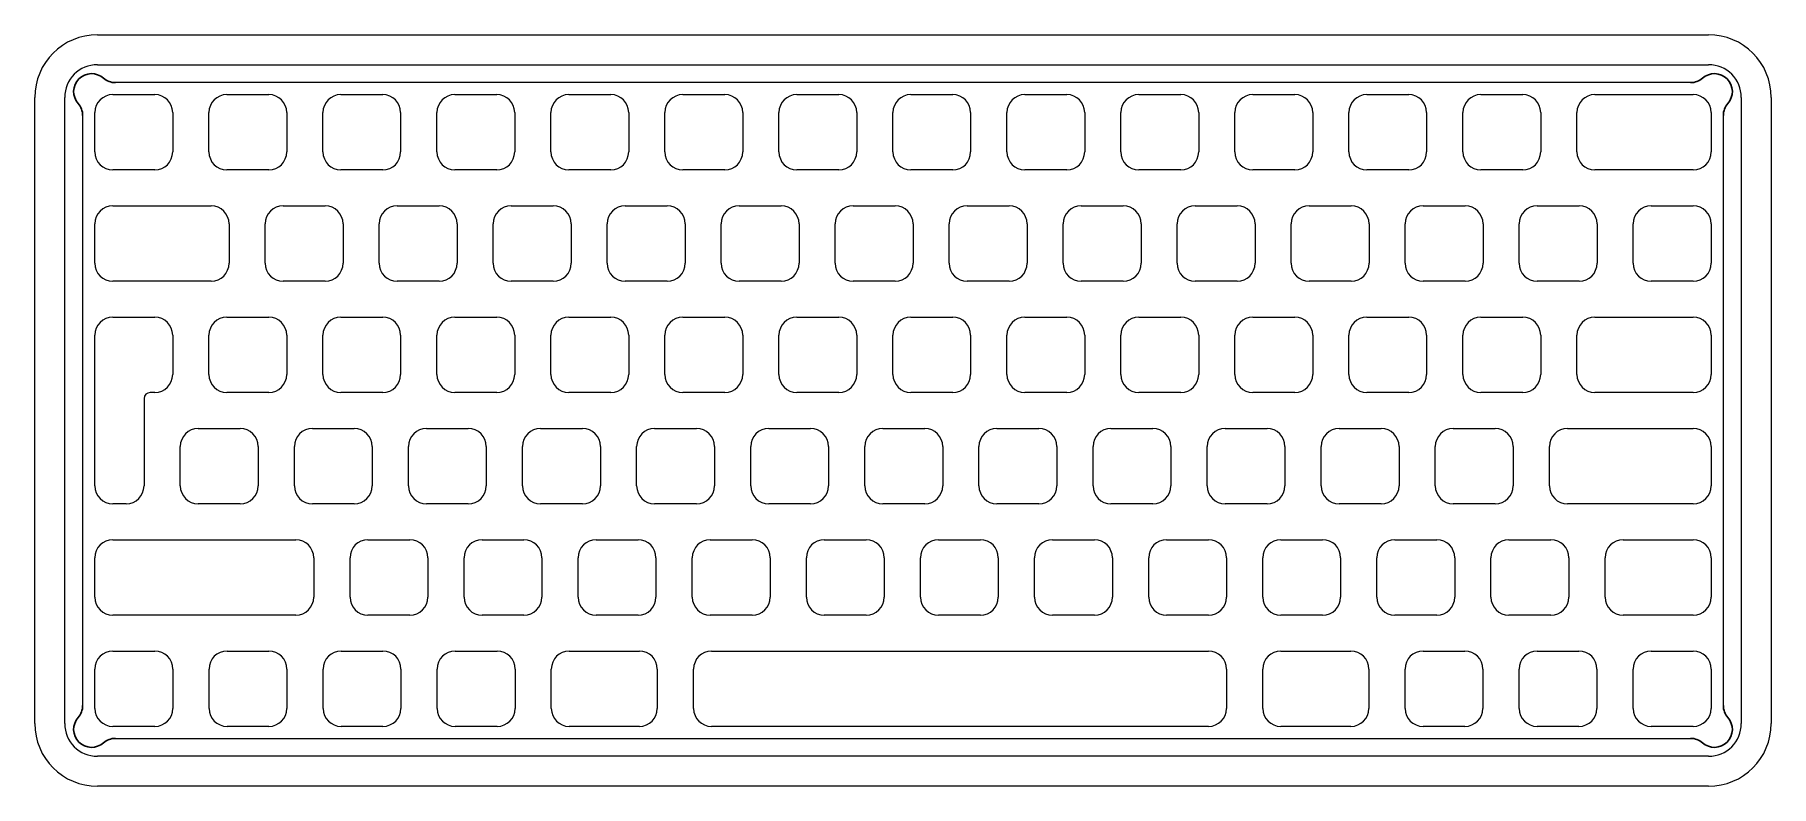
# Model space of a CAD drawing. Header units: millimetres. Extents: x -145 to 145, y -120 to 6.
import ezdxf

# ---------------------------------------------------------------- set-up
doc = ezdxf.new("R2010")
doc.units = ezdxf.units.MM

msp = doc.modelspace()

# ---------------------------------------------------------------- linework, layer by layer
at = {"color": 7, "linetype": 'Continuous', "lineweight": 15}
for p, q in [((-134.5, 5.5), (134.5, 5.5)), ((-134.5, 0.5), (134.5, 0.5)), ((131.53, -2.5), (-131.53, -2.5)), ((-145, -109.5), (-145, -5)), ((-140, -109.5), (-140, -5)), ((-131.95, -4.5), (-124.96, -4.5)), ((-112.91, -4.5), (-105.92, -4.5)), ((-93.87, -4.5), (-86.89, -4.5)), ((-74.83, -4.5), (-67.85, -4.5)), ((-55.79, -4.5), (-48.81, -4.5)), ((-36.76, -4.5), (-29.77, -4.5)), ((-17.72, -4.5), (-10.73, -4.5)), ((1.32, -4.5), (8.3, -4.5)), ((20.36, -4.5), (27.34, -4.5)), ((39.39, -4.5), (46.38, -4.5)), ((58.43, -4.5), (65.42, -4.5)), ((77.47, -4.5), (84.45, -4.5)), ((96.51, -4.5), (103.49, -4.5)), ((115.55, -4.5), (131.95, -4.5)), ((140, -5), (140, -109.5)), ((145, -5), (145, -109.5)), ((-137, -7.97), (-137, -106.53)), ((-134.95, -14.08), (-134.95, -7.5)), ((-121.96, -7.5), (-121.96, -14.08)), ((-115.91, -14.08), (-115.91, -7.5)), ((-102.92, -7.5), (-102.92, -14.08)), ((-96.87, -14.08), (-96.87, -7.5)), ((-83.89, -7.5), (-83.89, -14.08)), ((-77.83, -14.08), (-77.83, -7.5)), ((-64.85, -7.5), (-64.85, -14.08)), ((-58.79, -14.08), (-58.79, -7.5)), ((-45.81, -7.5), (-45.81, -14.08)), ((-39.76, -14.08), (-39.76, -7.5)), ((-26.77, -7.5), (-26.77, -14.08)), ((-20.72, -14.08), (-20.72, -7.5)), ((-7.73, -7.5), (-7.73, -14.08)), ((-1.68, -14.08), (-1.68, -7.5)), ((11.3, -7.5), (11.3, -14.08)), ((17.36, -14.08), (17.36, -7.5)), ((30.34, -7.5), (30.34, -14.08)), ((36.39, -14.08), (36.39, -7.5)), ((49.38, -7.5), (49.38, -14.08)), ((55.43, -14.08), (55.43, -7.5)), ((68.42, -7.5), (68.42, -14.08)), ((74.47, -14.08), (74.47, -7.5)), ((87.45, -7.5), (87.45, -14.08)), ((93.51, -14.08), (93.51, -7.5)), ((106.49, -7.5), (106.49, -14.08)), ((112.55, -14.08), (112.55, -7.5)), ((134.95, -7.5), (134.95, -14.08)), ((137, -106.53), (137, -7.97)), ((-124.96, -17.08), (-131.95, -17.08)), ((-105.92, -17.08), (-112.91, -17.08)), ((-86.89, -17.08), (-93.87, -17.08)), ((-67.85, -17.08), (-74.83, -17.08)), ((-48.81, -17.08), (-55.79, -17.08)), ((-29.77, -17.08), (-36.76, -17.08)), ((-10.73, -17.08), (-17.72, -17.08)), ((8.3, -17.08), (1.32, -17.08)), ((27.34, -17.08), (20.36, -17.08)), ((46.38, -17.08), (39.39, -17.08)), ((65.42, -17.08), (58.43, -17.08)), ((84.45, -17.08), (77.47, -17.08)), ((103.49, -17.08), (96.51, -17.08)), ((131.95, -17.08), (115.55, -17.08)), ((-131.95, -23.08), (-115.55, -23.08)), ((-103.51, -23.08), (-96.51, -23.08)), ((-84.47, -23.08), (-77.47, -23.08)), ((-65.43, -23.08), (-58.43, -23.08)), ((-46.39, -23.08), (-39.39, -23.08)), ((-27.36, -23.08), (-20.36, -23.08)), ((-8.32, -23.08), (-1.32, -23.08)), ((10.72, -23.08), (17.72, -23.08)), ((29.76, -23.08), (36.76, -23.08)), ((48.79, -23.08), (55.79, -23.08)), ((67.83, -23.08), (74.83, -23.08)), ((86.87, -23.08), (93.87, -23.08)), ((105.91, -23.08), (112.91, -23.08)), ((124.95, -23.08), (131.95, -23.08)), ((-134.95, -32.67), (-134.95, -26.08)), ((-112.55, -26.08), (-112.55, -32.67)), ((-106.51, -32.67), (-106.51, -26.08)), ((-93.51, -26.08), (-93.51, -32.67)), ((-87.47, -32.67), (-87.47, -26.08)), ((-74.47, -26.08), (-74.47, -32.67)), ((-68.43, -32.67), (-68.43, -26.08)), ((-55.43, -26.08), (-55.43, -32.67)), ((-49.39, -32.67), (-49.39, -26.08)), ((-36.39, -26.08), (-36.39, -32.67)), ((-30.36, -32.67), (-30.36, -26.08)), ((-17.36, -26.08), (-17.36, -32.67)), ((-11.32, -32.67), (-11.32, -26.08)), ((1.68, -26.08), (1.68, -32.67)), ((7.72, -32.67), (7.72, -26.08)), ((20.72, -26.08), (20.72, -32.67)), ((26.76, -32.67), (26.76, -26.08)), ((39.76, -26.08), (39.76, -32.67)), ((45.79, -32.67), (45.79, -26.08)), ((58.79, -26.08), (58.79, -32.67)), ((64.83, -32.67), (64.83, -26.08)), ((77.83, -26.08), (77.83, -32.67)), ((83.87, -32.67), (83.87, -26.08)), ((96.87, -26.08), (96.87, -32.67)), ((102.91, -32.67), (102.91, -26.08)), ((115.91, -26.08), (115.91, -32.67)), ((121.95, -32.67), (121.95, -26.08)), ((134.95, -26.08), (134.95, -32.67)), ((-115.55, -35.67), (-131.95, -35.67)), ((-96.51, -35.67), (-103.51, -35.67)), ((-77.47, -35.67), (-84.47, -35.67)), ((-58.43, -35.67), (-65.43, -35.67)), ((-39.39, -35.67), (-46.39, -35.67)), ((-20.36, -35.67), (-27.36, -35.67)), ((-1.32, -35.67), (-8.32, -35.67)), ((17.72, -35.67), (10.72, -35.67)), ((36.76, -35.67), (29.76, -35.67)), ((55.79, -35.67), (48.79, -35.67)), ((74.83, -35.67), (67.83, -35.67)), ((93.87, -35.67), (86.87, -35.67)), ((112.91, -35.67), (105.91, -35.67)), ((131.95, -35.67), (124.95, -35.67)), ((-131.95, -41.67), (-124.96, -41.67)), ((-112.91, -41.67), (-105.92, -41.67)), ((-93.87, -41.67), (-86.89, -41.67)), ((-74.83, -41.67), (-67.85, -41.67)), ((-55.79, -41.67), (-48.81, -41.67)), ((-36.76, -41.67), (-29.77, -41.67)), ((-17.72, -41.67), (-10.73, -41.67)), ((1.32, -41.67), (8.3, -41.67)), ((20.36, -41.67), (27.34, -41.67)), ((39.39, -41.67), (46.38, -41.67)), ((58.43, -41.67), (65.42, -41.67)), ((77.47, -41.67), (84.45, -41.67)), ((96.51, -41.67), (103.49, -41.67)), ((115.55, -41.67), (131.95, -41.67)), ((-134.95, -69.83), (-134.95, -44.67)), ((-121.96, -44.67), (-121.96, -51.25)), ((-115.91, -51.25), (-115.91, -44.67)), ((-102.92, -44.67), (-102.92, -51.25)), ((-96.87, -51.25), (-96.87, -44.67)), ((-83.89, -44.67), (-83.89, -51.25)), ((-77.83, -51.25), (-77.83, -44.67)), ((-64.85, -44.67), (-64.85, -51.25)), ((-58.79, -51.25), (-58.79, -44.67)), ((-45.81, -44.67), (-45.81, -51.25)), ((-39.76, -51.25), (-39.76, -44.67)), ((-26.77, -44.67), (-26.77, -51.25)), ((-20.72, -51.25), (-20.72, -44.67)), ((-7.73, -44.67), (-7.73, -51.25)), ((-1.68, -51.25), (-1.68, -44.67)), ((11.3, -44.67), (11.3, -51.25)), ((17.36, -51.25), (17.36, -44.67)), ((30.34, -44.67), (30.34, -51.25)), ((36.39, -51.25), (36.39, -44.67)), ((49.38, -44.67), (49.38, -51.25)), ((55.43, -51.25), (55.43, -44.67)), ((68.42, -44.67), (68.42, -51.25)), ((74.47, -51.25), (74.47, -44.67)), ((87.45, -44.67), (87.45, -51.25)), ((93.51, -51.25), (93.51, -44.67)), ((106.49, -44.67), (106.49, -51.25)), ((112.55, -51.25), (112.55, -44.67)), ((134.95, -44.67), (134.95, -51.25)), ((-124.96, -54.25), (-125.75, -54.25)), ((-105.92, -54.25), (-112.91, -54.25)), ((-86.89, -54.25), (-93.87, -54.25)), ((-67.85, -54.25), (-74.83, -54.25)), ((-48.81, -54.25), (-55.79, -54.25)), ((-29.77, -54.25), (-36.76, -54.25)), ((-10.73, -54.25), (-17.72, -54.25)), ((8.3, -54.25), (1.32, -54.25)), ((27.34, -54.25), (20.36, -54.25)), ((46.38, -54.25), (39.39, -54.25)), ((65.42, -54.25), (58.43, -54.25)), ((84.45, -54.25), (77.47, -54.25)), ((103.49, -54.25), (96.51, -54.25)), ((131.95, -54.25), (115.55, -54.25)), ((-126.75, -55.25), (-126.75, -69.83)), ((-117.69, -60.25), (-110.69, -60.25)), ((-98.64, -60.25), (-91.64, -60.25)), ((-79.59, -60.25), (-72.59, -60.25)), ((-60.53, -60.25), (-53.53, -60.25)), ((-41.48, -60.25), (-34.48, -60.25)), ((-22.43, -60.25), (-15.43, -60.25)), ((-3.37, -60.25), (3.63, -60.25)), ((15.68, -60.25), (22.68, -60.25)), ((34.73, -60.25), (41.73, -60.25)), ((53.79, -60.25), (60.79, -60.25)), ((72.84, -60.25), (79.84, -60.25)), ((91.89, -60.25), (98.89, -60.25)), ((110.95, -60.25), (131.95, -60.25)), ((-120.69, -69.83), (-120.69, -63.25)), ((-107.69, -63.25), (-107.69, -69.83)), ((-101.64, -69.83), (-101.64, -63.25)), ((-88.64, -63.25), (-88.64, -69.83)), ((-82.59, -69.83), (-82.59, -63.25)), ((-69.59, -63.25), (-69.59, -69.83)), ((-63.53, -69.83), (-63.53, -63.25)), ((-50.53, -63.25), (-50.53, -69.83)), ((-44.48, -69.83), (-44.48, -63.25)), ((-31.48, -63.25), (-31.48, -69.83)), ((-25.43, -69.83), (-25.43, -63.25)), ((-12.43, -63.25), (-12.43, -69.83)), ((-6.37, -69.83), (-6.37, -63.25)), ((6.63, -63.25), (6.63, -69.83)), ((12.68, -69.83), (12.68, -63.25)), ((25.68, -63.25), (25.68, -69.83)), ((31.73, -69.83), (31.73, -63.25)), ((44.73, -63.25), (44.73, -69.83)), ((50.79, -69.83), (50.79, -63.25)), ((63.79, -63.25), (63.79, -69.83)), ((69.84, -69.83), (69.84, -63.25)), ((82.84, -63.25), (82.84, -69.83)), ((88.89, -69.83), (88.89, -63.25)), ((101.89, -63.25), (101.89, -69.83)), ((107.95, -69.83), (107.95, -63.25)), ((134.95, -63.25), (134.95, -69.83)), ((-129.75, -72.83), (-131.95, -72.83)), ((-110.69, -72.83), (-117.69, -72.83)), ((-91.64, -72.83), (-98.64, -72.83)), ((-72.59, -72.83), (-79.59, -72.83)), ((-53.53, -72.83), (-60.53, -72.83)), ((-34.48, -72.83), (-41.48, -72.83)), ((-15.43, -72.83), (-22.43, -72.83)), ((3.63, -72.83), (-3.37, -72.83)), ((22.68, -72.83), (15.68, -72.83)), ((41.73, -72.83), (34.73, -72.83)), ((60.79, -72.83), (53.79, -72.83)), ((79.84, -72.83), (72.84, -72.83)), ((98.89, -72.83), (91.89, -72.83)), ((131.95, -72.83), (110.95, -72.83)), ((-131.95, -78.83), (-101.41, -78.83)), ((-89.35, -78.83), (-82.35, -78.83)), ((-70.3, -78.83), (-63.3, -78.83)), ((-51.25, -78.83), (-44.25, -78.83)), ((-32.19, -78.83), (-25.19, -78.83)), ((-13.14, -78.83), (-6.14, -78.83)), ((5.92, -78.83), (12.92, -78.83)), ((24.97, -78.83), (31.97, -78.83)), ((44.03, -78.83), (51.03, -78.83)), ((63.08, -78.83), (70.08, -78.83)), ((82.14, -78.83), (89.14, -78.83)), ((101.19, -78.83), (108.19, -78.83)), ((120.25, -78.83), (131.95, -78.83)), ((-134.95, -88.42), (-134.95, -81.83)), ((-98.41, -81.83), (-98.41, -88.42)), ((-92.35, -88.42), (-92.35, -81.83)), ((-79.35, -81.83), (-79.35, -88.42)), ((-73.3, -88.42), (-73.3, -81.83)), ((-60.3, -81.83), (-60.3, -88.42)), ((-54.25, -88.42), (-54.25, -81.83)), ((-41.25, -81.83), (-41.25, -88.42)), ((-35.19, -88.42), (-35.19, -81.83)), ((-22.19, -81.83), (-22.19, -88.42)), ((-16.14, -88.42), (-16.14, -81.83)), ((-3.14, -81.83), (-3.14, -88.42)), ((2.92, -88.42), (2.92, -81.83)), ((15.92, -81.83), (15.92, -88.42)), ((21.97, -88.42), (21.97, -81.83)), ((34.97, -81.83), (34.97, -88.42)), ((41.03, -88.42), (41.03, -81.83)), ((54.03, -81.83), (54.03, -88.42)), ((60.08, -88.42), (60.08, -81.83)), ((73.08, -81.83), (73.08, -88.42)), ((79.14, -88.42), (79.14, -81.83)), ((92.14, -81.83), (92.14, -88.42)), ((98.19, -88.42), (98.19, -81.83)), ((111.19, -81.83), (111.19, -88.42)), ((117.25, -88.42), (117.25, -81.83)), ((134.95, -81.83), (134.95, -88.42)), ((-101.41, -91.42), (-131.95, -91.42)), ((-82.35, -91.42), (-89.35, -91.42)), ((-63.3, -91.42), (-70.3, -91.42)), ((-44.25, -91.42), (-51.25, -91.42)), ((-25.19, -91.42), (-32.19, -91.42)), ((-6.14, -91.42), (-13.14, -91.42)), ((12.92, -91.42), (5.92, -91.42)), ((31.97, -91.42), (24.97, -91.42)), ((51.03, -91.42), (44.03, -91.42)), ((70.08, -91.42), (63.08, -91.42)), ((89.14, -91.42), (82.14, -91.42)), ((108.19, -91.42), (101.19, -91.42)), ((131.95, -91.42), (120.25, -91.42)), ((-131.95, -97.42), (-124.95, -97.42)), ((-112.89, -97.42), (-105.89, -97.42)), ((-93.84, -97.42), (-86.84, -97.42)), ((-74.78, -97.42), (-67.78, -97.42)), ((-55.73, -97.42), (-44.03, -97.42)), ((-31.97, -97.42), (51.03, -97.42)), ((63.08, -97.42), (74.78, -97.42)), ((86.84, -97.42), (93.84, -97.42)), ((105.89, -97.42), (112.89, -97.42)), ((124.95, -97.42), (131.95, -97.42)), ((-134.95, -107), (-134.95, -100.42)), ((-121.95, -100.42), (-121.95, -107)), ((-115.89, -107), (-115.89, -100.42)), ((-102.89, -100.42), (-102.89, -107)), ((-96.84, -107), (-96.84, -100.42)), ((-83.84, -100.42), (-83.84, -107)), ((-77.78, -107), (-77.78, -100.42)), ((-64.78, -100.42), (-64.78, -107)), ((-58.73, -107), (-58.73, -100.42)), ((-41.03, -100.42), (-41.03, -107)), ((-34.97, -107), (-34.97, -100.42)), ((54.03, -100.42), (54.03, -107)), ((60.08, -107), (60.08, -100.42)), ((77.78, -100.42), (77.78, -107)), ((83.84, -107), (83.84, -100.42)), ((96.84, -100.42), (96.84, -107)), ((102.89, -107), (102.89, -100.42)), ((115.89, -100.42), (115.89, -107)), ((121.95, -107), (121.95, -100.42)), ((134.95, -100.42), (134.95, -107)), ((-124.95, -110), (-131.95, -110)), ((-105.89, -110), (-112.89, -110)), ((-86.84, -110), (-93.84, -110)), ((-67.78, -110), (-74.78, -110)), ((-44.03, -110), (-55.73, -110)), ((51.03, -110), (-31.97, -110)), ((74.78, -110), (63.08, -110)), ((93.84, -110), (86.84, -110)), ((112.89, -110), (105.89, -110)), ((131.95, -110), (124.95, -110)), ((-131.53, -112), (131.53, -112)), ((134.5, -115), (-134.5, -115)), ((134.5, -120), (-134.5, -120))]:
    msp.add_line(p, q, dxfattribs=at)
for centre, radius, start, end in [((-134.5, -5), 10.5, 90, 180), ((134.5, -5), 10.5, 0, 90), ((-134.5, -5), 5.5, 90, 180), ((134.5, -5), 5.5, 0, 90), ((-131.95, -7.5), 3, 90, 180), ((-124.96, -7.5), 3, 0, 90), ((-112.91, -7.5), 3, 90, 180), ((-105.92, -7.5), 3, 0, 90), ((-93.87, -7.5), 3, 90, 180), ((-86.89, -7.5), 3, 0, 90), ((-74.83, -7.5), 3, 90, 180), ((-67.85, -7.5), 3, 0, 90), ((-55.79, -7.5), 3, 90, 180), ((-48.81, -7.5), 3, 0, 90), ((-36.76, -7.5), 3, 90, 180), ((-29.77, -7.5), 3, 0, 90), ((-17.72, -7.5), 3, 90, 180), ((-10.73, -7.5), 3, 0, 90), ((1.32, -7.5), 3, 90, 180), ((8.3, -7.5), 3, 0, 90), ((20.36, -7.5), 3, 90, 180), ((27.34, -7.5), 3, 0, 90), ((39.39, -7.5), 3, 90, 180), ((46.38, -7.5), 3, 0, 90), ((58.43, -7.5), 3, 90, 180), ((65.42, -7.5), 3, 0, 90), ((77.47, -7.5), 3, 90, 180), ((84.45, -7.5), 3, 0, 90), ((96.51, -7.5), 3, 90, 180), ((103.49, -7.5), 3, 0, 90), ((115.55, -7.5), 3, 90, 180), ((131.95, -7.5), 3, 0, 90), ((-131.95, -14.08), 3, 180, 270), ((-124.96, -14.08), 3, 270, 0), ((-112.91, -14.08), 3, 180, 270), ((-105.92, -14.08), 3, 270, 0), ((-93.87, -14.08), 3, 180, 270), ((-86.89, -14.08), 3, 270, 0), ((-74.83, -14.08), 3, 180, 270), ((-67.85, -14.08), 3, 270, 0), ((-55.79, -14.08), 3, 180, 270), ((-48.81, -14.08), 3, 270, 0), ((-36.76, -14.08), 3, 180, 270), ((-29.77, -14.08), 3, 270, 0), ((-17.72, -14.08), 3, 180, 270), ((-10.73, -14.08), 3, 270, 0), ((1.32, -14.08), 3, 180, 270), ((8.3, -14.08), 3, 270, 0), ((20.36, -14.08), 3, 180, 270), ((27.34, -14.08), 3, 270, 0), ((39.39, -14.08), 3, 180, 270), ((46.38, -14.08), 3, 270, 0), ((58.43, -14.08), 3, 180, 270), ((65.42, -14.08), 3, 270, 0), ((77.47, -14.08), 3, 180, 270), ((84.45, -14.08), 3, 270, 0), ((96.51, -14.08), 3, 180, 270), ((103.49, -14.08), 3, 270, 0), ((115.55, -14.08), 3, 180, 270), ((131.95, -14.08), 3, 270, 0), ((-131.95, -26.08), 3, 90, 180), ((-115.55, -26.08), 3, 0, 90), ((-103.51, -26.08), 3, 90, 180), ((-96.51, -26.08), 3, 0, 90), ((-84.47, -26.08), 3, 90, 180), ((-77.47, -26.08), 3, 0, 90), ((-65.43, -26.08), 3, 90, 180), ((-58.43, -26.08), 3, 0, 90), ((-46.39, -26.08), 3, 90, 180), ((-39.39, -26.08), 3, 0, 90), ((-27.36, -26.08), 3, 90, 180), ((-20.36, -26.08), 3, 0, 90), ((-8.32, -26.08), 3, 90, 180), ((-1.32, -26.08), 3, 0, 90), ((10.72, -26.08), 3, 90, 180), ((17.72, -26.08), 3, 0, 90), ((29.76, -26.08), 3, 90, 180), ((36.76, -26.08), 3, 0, 90), ((48.79, -26.08), 3, 90, 180), ((55.79, -26.08), 3, 0, 90), ((67.83, -26.08), 3, 90, 180), ((74.83, -26.08), 3, 0, 90), ((86.87, -26.08), 3, 90, 180), ((93.87, -26.08), 3, 0, 90), ((105.91, -26.08), 3, 90, 180), ((112.91, -26.08), 3, 0, 90), ((124.95, -26.08), 3, 90, 180), ((131.95, -26.08), 3, 0, 90), ((-131.95, -32.67), 3, 180, 270), ((-115.55, -32.67), 3, 270, 0), ((-103.51, -32.67), 3, 180, 270), ((-96.51, -32.67), 3, 270, 0), ((-84.47, -32.67), 3, 180, 270), ((-77.47, -32.67), 3, 270, 0), ((-65.43, -32.67), 3, 180, 270), ((-58.43, -32.67), 3, 270, 0), ((-46.39, -32.67), 3, 180, 270), ((-39.39, -32.67), 3, 270, 0), ((-27.36, -32.67), 3, 180, 270), ((-20.36, -32.67), 3, 270, 0), ((-8.32, -32.67), 3, 180, 270), ((-1.32, -32.67), 3, 270, 0), ((10.72, -32.67), 3, 180, 270), ((17.72, -32.67), 3, 270, 0), ((29.76, -32.67), 3, 180, 270), ((36.76, -32.67), 3, 270, 0), ((48.79, -32.67), 3, 180, 270), ((55.79, -32.67), 3, 270, 0), ((67.83, -32.67), 3, 180, 270), ((74.83, -32.67), 3, 270, 0), ((86.87, -32.67), 3, 180, 270), ((93.87, -32.67), 3, 270, 0), ((105.91, -32.67), 3, 180, 270), ((112.91, -32.67), 3, 270, 0), ((124.95, -32.67), 3, 180, 270), ((131.95, -32.67), 3, 270, 0), ((-131.95, -44.67), 3, 90, 180), ((-124.96, -44.67), 3, 0, 90), ((-112.91, -44.67), 3, 90, 180), ((-105.92, -44.67), 3, 0, 90), ((-93.87, -44.67), 3, 90, 180), ((-86.89, -44.67), 3, 0, 90), ((-74.83, -44.67), 3, 90, 180), ((-67.85, -44.67), 3, 0, 90), ((-55.79, -44.67), 3, 90, 180), ((-48.81, -44.67), 3, 0, 90), ((-36.76, -44.67), 3, 90, 180), ((-29.77, -44.67), 3, 0, 90), ((-17.72, -44.67), 3, 90, 180), ((-10.73, -44.67), 3, 0, 90), ((1.32, -44.67), 3, 90, 180), ((8.3, -44.67), 3, 0, 90), ((20.36, -44.67), 3, 90, 180), ((27.34, -44.67), 3, 0, 90), ((39.39, -44.67), 3, 90, 180), ((46.38, -44.67), 3, 0, 90), ((58.43, -44.67), 3, 90, 180), ((65.42, -44.67), 3, 0, 90), ((77.47, -44.67), 3, 90, 180), ((84.45, -44.67), 3, 0, 90), ((96.51, -44.67), 3, 90, 180), ((103.49, -44.67), 3, 0, 90), ((115.55, -44.67), 3, 90, 180), ((131.95, -44.67), 3, 0, 90), ((-124.96, -51.25), 3, 270, 0), ((-112.91, -51.25), 3, 180, 270), ((-105.92, -51.25), 3, 270, 0), ((-93.87, -51.25), 3, 180, 270), ((-86.89, -51.25), 3, 270, 0), ((-74.83, -51.25), 3, 180, 270), ((-67.85, -51.25), 3, 270, 0), ((-55.79, -51.25), 3, 180, 270), ((-48.81, -51.25), 3, 270, 0), ((-36.76, -51.25), 3, 180, 270), ((-29.77, -51.25), 3, 270, 0), ((-17.72, -51.25), 3, 180, 270), ((-10.73, -51.25), 3, 270, 0), ((1.32, -51.25), 3, 180, 270), ((8.3, -51.25), 3, 270, 0), ((20.36, -51.25), 3, 180, 270), ((27.34, -51.25), 3, 270, 0), ((39.39, -51.25), 3, 180, 270), ((46.38, -51.25), 3, 270, 0), ((58.43, -51.25), 3, 180, 270), ((65.42, -51.25), 3, 270, 0), ((77.47, -51.25), 3, 180, 270), ((84.45, -51.25), 3, 270, 0), ((96.51, -51.25), 3, 180, 270), ((103.49, -51.25), 3, 270, 0), ((115.55, -51.25), 3, 180, 270), ((131.95, -51.25), 3, 270, 0), ((-125.75, -55.25), 1, 90, 180), ((-117.69, -63.25), 3, 90, 180), ((-110.69, -63.25), 3, 0, 90), ((-98.64, -63.25), 3, 90, 180), ((-91.64, -63.25), 3, 0, 90), ((-79.59, -63.25), 3, 90, 180), ((-72.59, -63.25), 3, 0, 90), ((-60.53, -63.25), 3, 90, 180), ((-53.53, -63.25), 3, 0, 90), ((-41.48, -63.25), 3, 90, 180), ((-34.48, -63.25), 3, 0, 90), ((-22.43, -63.25), 3, 90, 180), ((-15.43, -63.25), 3, 0, 90), ((-3.37, -63.25), 3, 90, 180), ((3.63, -63.25), 3, 0, 90), ((15.68, -63.25), 3, 90, 180), ((22.68, -63.25), 3, 0, 90), ((34.73, -63.25), 3, 90, 180), ((41.73, -63.25), 3, 0, 90), ((53.79, -63.25), 3, 90, 180), ((60.79, -63.25), 3, 0, 90), ((72.84, -63.25), 3, 90, 180), ((79.84, -63.25), 3, 0, 90), ((91.89, -63.25), 3, 90, 180), ((98.89, -63.25), 3, 0, 90), ((110.95, -63.25), 3, 90, 180), ((131.95, -63.25), 3, 0, 90), ((-131.95, -69.83), 3, 180, 270), ((-129.75, -69.83), 3, 270, 0), ((-117.69, -69.83), 3, 180, 270), ((-110.69, -69.83), 3, 270, 0), ((-98.64, -69.83), 3, 180, 270), ((-91.64, -69.83), 3, 270, 0), ((-79.59, -69.83), 3, 180, 270), ((-72.59, -69.83), 3, 270, 0), ((-60.53, -69.83), 3, 180, 270), ((-53.53, -69.83), 3, 270, 0), ((-41.48, -69.83), 3, 180, 270), ((-34.48, -69.83), 3, 270, 0), ((-22.43, -69.83), 3, 180, 270), ((-15.43, -69.83), 3, 270, 0), ((-3.37, -69.83), 3, 180, 270), ((3.63, -69.83), 3, 270, 0), ((15.68, -69.83), 3, 180, 270), ((22.68, -69.83), 3, 270, 0), ((34.73, -69.83), 3, 180, 270), ((41.73, -69.83), 3, 270, 0), ((53.79, -69.83), 3, 180, 270), ((60.79, -69.83), 3, 270, 0), ((72.84, -69.83), 3, 180, 270), ((79.84, -69.83), 3, 270, 0), ((91.89, -69.83), 3, 180, 270), ((98.89, -69.83), 3, 270, 0), ((110.95, -69.83), 3, 180, 270), ((131.95, -69.83), 3, 270, 0), ((-131.95, -81.83), 3, 90, 180), ((-101.41, -81.83), 3, 0, 90), ((-89.35, -81.83), 3, 90, 180), ((-82.35, -81.83), 3, 0, 90), ((-70.3, -81.83), 3, 90, 180), ((-63.3, -81.83), 3, 0, 90), ((-51.25, -81.83), 3, 90, 180), ((-44.25, -81.83), 3, 0, 90), ((-32.19, -81.83), 3, 90, 180), ((-25.19, -81.83), 3, 0, 90), ((-13.14, -81.83), 3, 90, 180), ((-6.14, -81.83), 3, 0, 90), ((5.92, -81.83), 3, 90, 180), ((12.92, -81.83), 3, 0, 90), ((24.97, -81.83), 3, 90, 180), ((31.97, -81.83), 3, 0, 90), ((44.03, -81.83), 3, 90, 180), ((51.03, -81.83), 3, 0, 90), ((63.08, -81.83), 3, 90, 180), ((70.08, -81.83), 3, 0, 90), ((82.14, -81.83), 3, 90, 180), ((89.14, -81.83), 3, 0, 90), ((101.19, -81.83), 3, 90, 180), ((108.19, -81.83), 3, 0, 90), ((120.25, -81.83), 3, 90, 180), ((131.95, -81.83), 3, 0, 90), ((-131.95, -88.42), 3, 180, 270), ((-101.41, -88.42), 3, 270, 0), ((-89.35, -88.42), 3, 180, 270), ((-82.35, -88.42), 3, 270, 0), ((-70.3, -88.42), 3, 180, 270), ((-63.3, -88.42), 3, 270, 0), ((-51.25, -88.42), 3, 180, 270), ((-44.25, -88.42), 3, 270, 0), ((-32.19, -88.42), 3, 180, 270), ((-25.19, -88.42), 3, 270, 0), ((-13.14, -88.42), 3, 180, 270), ((-6.14, -88.42), 3, 270, 0), ((5.92, -88.42), 3, 180, 270), ((12.92, -88.42), 3, 270, 0), ((24.97, -88.42), 3, 180, 270), ((31.97, -88.42), 3, 270, 0), ((44.03, -88.42), 3, 180, 270), ((51.03, -88.42), 3, 270, 0), ((63.08, -88.42), 3, 180, 270), ((70.08, -88.42), 3, 270, 0), ((82.14, -88.42), 3, 180, 270), ((89.14, -88.42), 3, 270, 0), ((101.19, -88.42), 3, 180, 270), ((108.19, -88.42), 3, 270, 0), ((120.25, -88.42), 3, 180, 270), ((131.95, -88.42), 3, 270, 0), ((-131.95, -100.42), 3, 90, 180), ((-124.95, -100.42), 3, 0, 90), ((-112.89, -100.42), 3, 90, 180), ((-105.89, -100.42), 3, 0, 90), ((-93.84, -100.42), 3, 90, 180), ((-86.84, -100.42), 3, 0, 90), ((-74.78, -100.42), 3, 90, 180), ((-67.78, -100.42), 3, 0, 90), ((-55.73, -100.42), 3, 90, 180), ((-44.03, -100.42), 3, 0, 90), ((-31.97, -100.42), 3, 90, 180), ((51.03, -100.42), 3, 0, 90), ((63.08, -100.42), 3, 90, 180), ((74.78, -100.42), 3, 0, 90), ((86.84, -100.42), 3, 90, 180), ((93.84, -100.42), 3, 0, 90), ((105.89, -100.42), 3, 90, 180), ((112.89, -100.42), 3, 0, 90), ((124.95, -100.42), 3, 90, 180), ((131.95, -100.42), 3, 0, 90), ((-131.95, -107), 3, 180, 270), ((-124.95, -107), 3, 270, 0), ((-112.89, -107), 3, 180, 270), ((-105.89, -107), 3, 270, 0), ((-93.84, -107), 3, 180, 270), ((-86.84, -107), 3, 270, 0), ((-74.78, -107), 3, 180, 270), ((-67.78, -107), 3, 270, 0), ((-55.73, -107), 3, 180, 270), ((-44.03, -107), 3, 270, 0), ((-31.97, -107), 3, 180, 270), ((51.03, -107), 3, 270, 0), ((63.08, -107), 3, 180, 270), ((74.78, -107), 3, 270, 0), ((86.84, -107), 3, 180, 270), ((93.84, -107), 3, 270, 0), ((105.89, -107), 3, 180, 270), ((112.89, -107), 3, 270, 0), ((124.95, -107), 3, 180, 270), ((131.95, -107), 3, 270, 0), ((-134.5, -109.5), 10.5, 180, 270), ((-134.5, -109.5), 5.5, 180, 270), ((134.5, -109.5), 5.5, 270, 0), ((134.5, -109.5), 10.5, 270, 0)]:
    msp.add_arc(centre, radius, start, end, dxfattribs=at)
for centre, start, end in [((-135.5, -4), 48.5904, 221.4096), ((-131.53, 0.5), 228.5904, 270), ((131.53, 0.5), 270, 311.4096), ((135.5, -4), 318.5904, 131.4096), ((-140, -7.97), 0, 41.4096), ((140, -7.97), 138.5904, 180), ((-140, -106.53), 318.5904, 0), ((140, -106.53), 180, 221.4096), ((-135.5, -110.5), 138.5904, 311.4096), ((135.5, -110.5), 228.5904, 41.4096), ((-131.53, -115), 90, 131.4096), ((131.53, -115), 48.5904, 90)]:
    msp.add_arc(centre, 3, start, end)

doc.saveas('drawing.dxf')
